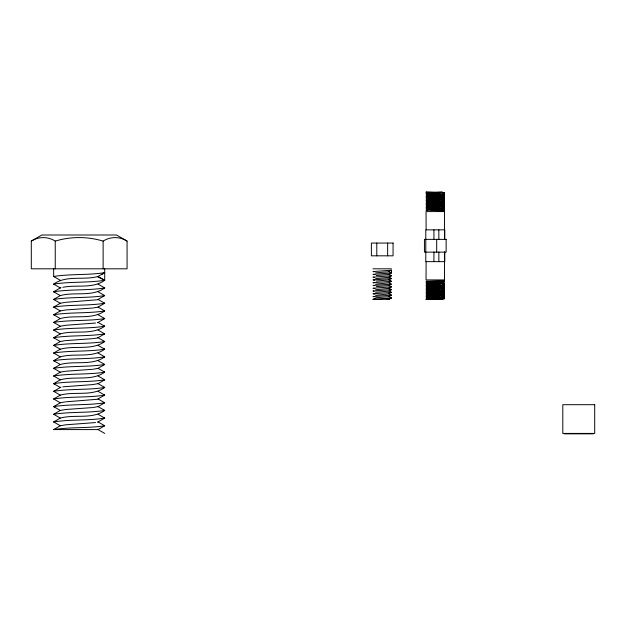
<?xml version="1.0" encoding="UTF-8"?>
<svg xmlns="http://www.w3.org/2000/svg" width="626" height="626" viewBox="0 0 626 626"><rect width="100%" height="100%" fill="white"/><g stroke="black" fill="none" stroke-linecap="round" stroke-linejoin="round"><path stroke-width="0.94" d="M31.3 241.096L41.864 235L116.506 235L127.07 241.096L127.07 268.812L31.3 268.812L31.3 241.096C38.601 236.44 47.944 236.44 55.244 241.096C70.832 236.401 87.53 236.401 103.126 241.096C110.426 236.44 119.769 236.44 127.07 241.096M62.827 287.311C76.638 284.454 92.671 289.079 104.706 280.291L98.071 276.465C83.626 280.518 66.473 274.845 53.664 284.126L60.292 287.952L60.941 287.631M60.292 287.952L53.664 291.779L60.292 295.605C74.744 291.552 91.897 297.233 104.706 287.952L98.071 284.126M60.292 295.605L53.664 299.431L60.292 303.266L65.081 302.389M101.389 274.556L104.706 272.639C87.89 275.315 70.472 273.789 53.664 276.465L53.664 268.812M60.292 303.266L53.664 307.092L60.292 310.919L65.824 309.964L92.538 308.047M60.292 310.919L53.664 314.745L60.292 318.571C74.744 314.518 91.897 320.199 104.706 310.919L98.071 307.092L93.29 307.969M60.292 318.571L53.664 322.406L60.292 326.232L65.824 325.27L95.543 323.039M65.824 302.303L97.429 299.752L104.706 295.605L98.071 291.779M60.292 326.232L53.664 330.058L60.292 333.885C74.744 329.832 91.897 335.513 104.706 326.232L98.071 322.406L97.429 322.719M98.071 307.092L104.706 303.266L98.071 299.431M60.292 333.885L53.664 337.711L60.292 341.546L65.081 340.661M60.292 341.546L53.664 345.372L60.292 349.198C74.744 345.145 91.897 350.826 104.706 341.546L97.429 337.398M98.071 322.406L104.706 318.571L98.071 314.745M60.292 349.198L53.664 353.025L60.292 356.851C74.744 352.798 91.897 358.479 104.706 349.198L98.071 345.372M60.292 356.851L53.664 360.678L60.292 364.512C74.744 360.459 91.897 366.132 104.706 356.851L98.071 353.025M60.292 364.512L53.664 368.338L60.292 372.165L65.081 371.288M60.292 372.165L53.664 375.991L60.292 379.818C74.744 375.764 91.897 381.445 104.706 372.165L98.071 368.338L93.29 369.215M60.292 379.818L53.664 383.652L60.292 387.478L60.941 387.158M60.292 387.478L53.664 391.305L60.292 395.131C74.744 391.078 91.897 396.759 104.706 387.478L98.071 383.652L92.538 384.607L62.827 386.837M98.071 368.338L104.706 364.512L98.071 360.678M60.292 395.131L53.664 398.958L60.292 402.792L65.081 401.908M60.292 402.792L53.664 406.618L60.292 410.445L65.824 409.49L92.538 407.573M98.071 383.652L104.706 379.818L98.071 375.991M60.292 410.445L53.664 414.271L60.292 418.098C74.744 414.044 91.897 419.725 104.706 410.445L98.071 406.618L93.29 407.495M60.292 418.098L53.664 421.924L60.292 425.758L65.824 424.796L95.543 422.566M65.824 401.829L97.429 399.278L104.706 395.131L98.071 391.305M104.706 433.411L98.071 429.585L53.664 429.585L60.292 425.758M98.071 406.618L104.706 402.792L98.071 398.958M97.429 422.245L104.706 418.098L98.071 414.271M374.207 271.817L372.971 271.59L391.469 270.197L391.469 272.975L388.832 274.478L376.289 275.518M388.832 293.672L391.469 295.175L389.067 296.567L391.469 297.953L389.067 299.338L372.971 299.338L376.289 297.718L388.832 296.677M104.706 272.639L97.578 276.715L104.706 280.291L104.706 268.812M375.608 272.858L388.151 271.817L391.469 270.197M388.887 271.676L391.469 272.975L372.971 274.36L374.943 274.65M372.971 299.338L391.469 297.953L390.233 297.718M53.664 429.585C70.472 426.909 87.89 428.434 104.706 425.758L98.071 421.924M441.909 194.874L444.546 194.24L442.144 193.544L444.546 192.855L442.144 192.159L426.04 192.159L428.45 192.855M441.909 200.43L444.546 199.788L442.144 199.099L444.546 198.403L442.144 197.706L444.546 197.018L441.909 196.267L428.45 195.625M441.909 207.362L444.546 206.729L442.144 206.032L444.546 205.344L442.144 204.647L444.546 203.951L441.909 203.2L428.45 202.566M441.909 208.865L444.546 208.114L442.144 207.425M428.45 287.545L441.909 286.911L444.546 286.16L442.144 285.464L444.546 284.767L442.144 284.079L444.546 283.382L441.909 282.631M441.909 289.681L444.546 288.93L441.909 288.179M441.909 296.622L444.546 297.256L442.144 297.953L444.546 298.649L442.144 299.338L426.04 299.338L427.644 298.876M442.144 296.567L444.546 295.871L441.909 295.12M428.45 281.997L441.909 281.356L444.546 280.605L444.233 282.052L426.04 282.686L428.755 282.858M428.45 209.507L441.964 210.156L444.546 209.507L444.546 210.892L426.04 210.195L427.284 210.078M442.144 192.159L435.297 192.503M441.909 196.376L444.546 195.625L442.144 194.936M428.677 201.118L441.909 201.815L444.546 202.566L441.909 203.317M441.909 201.932L444.546 201.181L442.144 200.484M428.677 208.059L442.144 208.81M428.45 283.382L441.228 282.803M428.45 294.486L441.909 293.844L444.546 293.093L442.144 292.405L444.546 291.708L442.144 291.012L444.546 290.323L442.144 289.627M444.546 280.605L426.04 281.301L428.755 281.473M426.04 299.338L444.546 298.649L442.574 298.5M388.832 277.255L375.608 278.64M388.832 282.803L375.608 284.188M388.832 285.581L376.289 286.622M375.608 292.287L388.832 291.129M376.289 281.066L389.067 279.916L391.469 278.523L389.067 277.138L391.469 275.753L388.832 274.243M93.29 338.588L97.429 338.032L104.706 333.885L98.071 330.058M428.677 284.713L440.133 284.251M428.677 286.098L441.228 285.581M428.677 290.261L440.133 289.799M428.677 291.646L441.228 291.129M441.909 292.459L429.366 292.976M428.677 297.201L440.133 296.74M428.677 298.586L441.228 298.07M65.824 340.583L92.538 338.674M65.824 371.21L92.538 369.293M427.284 198.982L426.04 199.099L444.546 199.788L442.574 199.937M443.302 209.616L444.546 209.507L426.04 208.81L428.755 208.638M428.02 193.403L426.04 193.544L444.546 194.24L442.574 194.381M442.574 192.996L444.546 192.855L426.04 192.159M428.755 194.756L426.04 194.936L444.546 195.625L442.574 195.774M428.755 196.149L426.04 196.321L444.546 197.018L442.574 197.159M428.02 197.566L426.04 197.706L444.546 198.403L442.574 198.544M428.02 200.336L426.04 200.484L444.546 201.181L441.839 201.353M428.755 201.697L426.04 201.869L444.546 202.566L442.574 202.707M428.755 203.082L426.04 203.262L444.546 203.951L442.574 204.099M428.02 204.499L426.04 204.647L444.546 205.344L442.574 205.484M428.02 205.891L426.04 206.032L444.546 206.729L442.574 206.87M428.755 207.245L426.04 207.425L444.546 208.114L442.574 208.262M444.546 211.588L426.04 211.588L426.11 229.859M372.971 268.812L391.469 268.812M444.546 279.916L426.04 279.916L426.11 261.645M564.19 433.841L593.323 433.841M433.521 298.931L442.144 299.338M441.839 283.21L444.546 283.382L426.04 284.079L428.02 284.22M442.574 284.627L444.546 284.767L426.04 285.464L427.284 285.581M442.574 286.012L444.546 286.16L426.04 286.849L428.02 286.998M442.574 287.397L444.546 287.545L441.909 288.296L428.677 288.993M441.839 288.758L444.546 288.93L426.04 289.627L428.02 289.768M428.755 288.414L426.04 288.242L444.546 287.545L442.144 286.849M442.574 290.174L444.546 290.323L426.04 291.012L428.02 291.16M442.574 291.56L444.546 291.708L426.04 292.405L428.02 292.545M442.574 292.952L444.546 293.093L426.04 293.79L428.755 293.962M442.574 294.337L444.546 294.486L441.909 295.237L428.677 295.926M441.839 295.699L444.546 295.871L426.04 296.567L428.02 296.708M428.755 295.347L426.04 295.175L444.546 294.486L441.909 293.727M442.574 297.115L444.546 297.256L426.04 297.953L427.284 298.07M440.133 193.371L428.677 192.91M440.133 200.312L428.677 199.851M440.133 207.245L428.677 206.783M441.228 194.819L428.677 194.295M441.228 198.982L428.677 198.458M441.228 204.53L429.366 204.068M441.228 205.915L428.677 205.398M374.943 280.205L372.971 279.916L391.469 278.523L390.233 278.296M389.497 283.789L391.469 284.079L389.067 285.464L391.469 286.849L388.832 288.351L375.608 289.744M389.497 289.337L391.469 289.627L389.067 291.012L391.469 292.405L388.832 293.907L375.608 295.292M374.943 288.531L372.971 288.242L391.469 286.849L390.233 286.622M374.943 294.079L372.971 293.79L391.469 292.405L390.233 292.17M441.909 197.652L428.677 197.073M387.064 298.993L389.067 299.338M390.233 275.518L391.469 275.753L372.971 277.138L374.207 277.365M390.233 281.066L391.469 281.301L389.067 282.686L391.156 284.188L372.971 285.464L374.207 285.691M374.207 282.921L372.971 282.686L391.469 281.301L388.832 279.799M374.207 291.246L372.971 291.012L391.469 289.627L388.832 288.124M390.233 294.948L391.469 295.175L372.971 296.567L374.207 296.794M444.233 281.935L441.964 281.348M441.964 210.156L444.546 210.892M103.838 279.978L104.706 280.291C87.89 282.975 70.472 281.442 53.664 284.126L54.532 284.439M103.838 287.631L104.706 287.952C87.89 290.628 70.472 289.102 53.664 291.779L54.532 292.099M54.532 276.786L53.664 276.465L60.292 280.291M103.838 295.284L104.706 295.605C87.89 298.281 70.472 296.755 53.664 299.431L54.532 299.752M103.838 302.945L104.706 303.266C87.89 305.942 70.472 304.416 53.664 307.092L54.532 307.413M103.838 310.598L104.706 310.919C87.89 313.595 70.472 312.069 53.664 314.745L54.532 315.066M103.838 318.258L104.706 318.571C87.89 321.255 70.472 319.722 53.664 322.406L54.532 322.719M103.838 325.911L104.706 326.232C87.89 328.908 70.472 327.382 53.664 330.058L54.532 330.379M103.838 333.564L104.706 333.885C87.89 336.561 70.472 335.035 53.664 337.711L54.532 338.032M103.838 341.225L104.706 341.546C87.89 344.222 70.472 342.696 53.664 345.372L54.532 345.685M103.838 348.878L104.706 349.198C87.89 351.875 70.472 350.349 53.664 353.025L54.532 353.346M103.838 356.538L104.706 356.851C87.89 359.527 70.472 358.002 53.664 360.678L54.532 360.999M103.838 364.191L104.706 364.512C87.89 367.188 70.472 365.662 53.664 368.338L54.532 368.659M103.838 371.844L104.706 372.165C87.89 374.841 70.472 373.315 53.664 375.991L54.532 376.312M103.838 379.505L104.706 379.818C87.89 382.502 70.472 380.968 53.664 383.652L54.532 383.965M103.838 387.158L104.706 387.478C87.89 390.154 70.472 388.629 53.664 391.305L54.532 391.626M103.838 394.81L104.706 395.131C87.89 397.807 70.472 396.281 53.664 398.958L54.532 399.278M103.838 402.471L104.706 402.792C87.89 405.468 70.472 403.942 53.664 406.618L54.532 406.939M103.838 410.124L104.706 410.445C87.89 413.121 70.472 411.595 53.664 414.271L54.532 414.592M103.838 417.785L104.706 418.098C87.89 420.774 70.472 419.248 53.664 421.924L54.532 422.245M103.838 425.437L104.706 425.758L98.071 429.585L97.429 429.264M444.796 239.484L444.796 229.859L425.79 229.859L425.79 261.645L444.796 261.645L444.796 252.012M444.483 211.588L444.483 239.484M444.483 252.012L444.483 279.916M438.849 229.859L438.849 239.484M438.849 252.012L438.849 261.645M436.69 239.367L436.69 252.129M433.928 229.859L433.928 239.484M433.928 252.012L433.928 261.645M387.643 243.06L387.643 255.823M376.797 243.06L376.797 255.823M103.126 241.096L103.126 268.812M55.244 241.096L55.244 268.812M446.142 239.367L424.444 239.367L424.444 252.129L446.142 252.129L446.142 239.367M393.065 243.06L371.375 243.06L371.375 255.823L393.065 255.823L393.065 243.06M594.7 404.701L562.797 404.701L562.797 433.411L594.7 433.411L594.7 404.701"/></g></svg>
